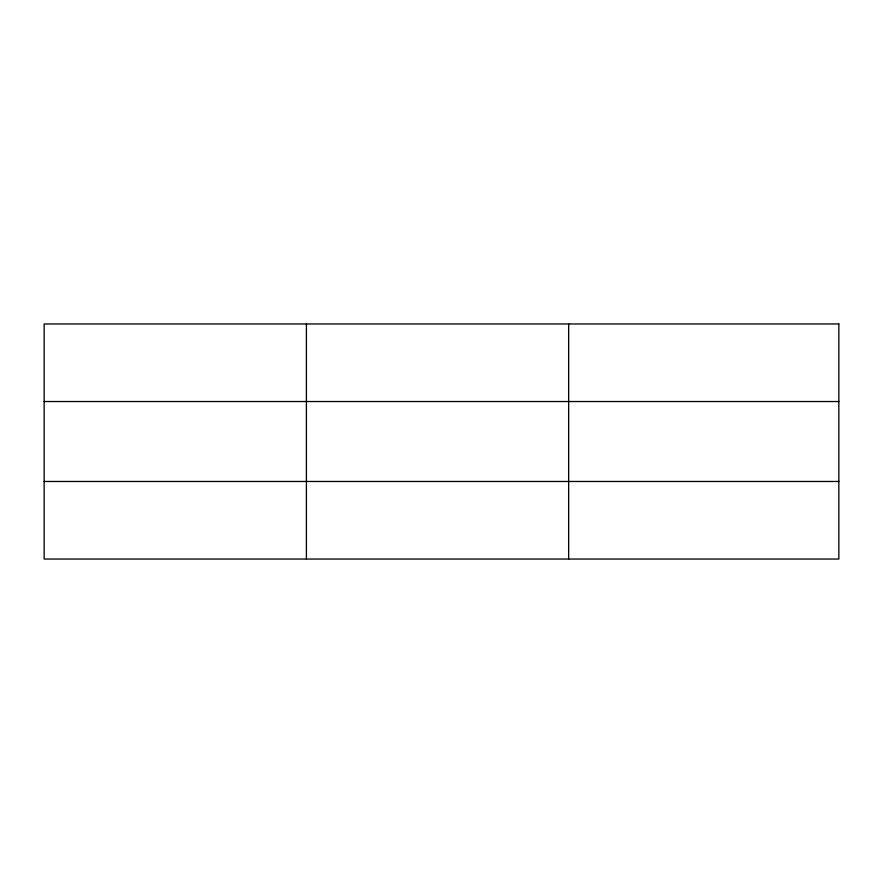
<?xml version="1.0" encoding="UTF-8"?>
<svg xmlns="http://www.w3.org/2000/svg" width="883" height="883" viewBox="0 0 883 883"><rect width="100%" height="100%" fill="white"/><g stroke="black" fill="none" stroke-linecap="round" stroke-linejoin="round"><path stroke-width="1.32" d="M306.401 559.038L306.401 323.962M568.652 559.038L568.652 323.962M44.15 401.533L838.85 401.533M44.15 481.467L838.85 481.467M838.85 323.962L838.85 559.038L44.15 559.038L44.15 323.962L838.85 323.962"/></g></svg>
